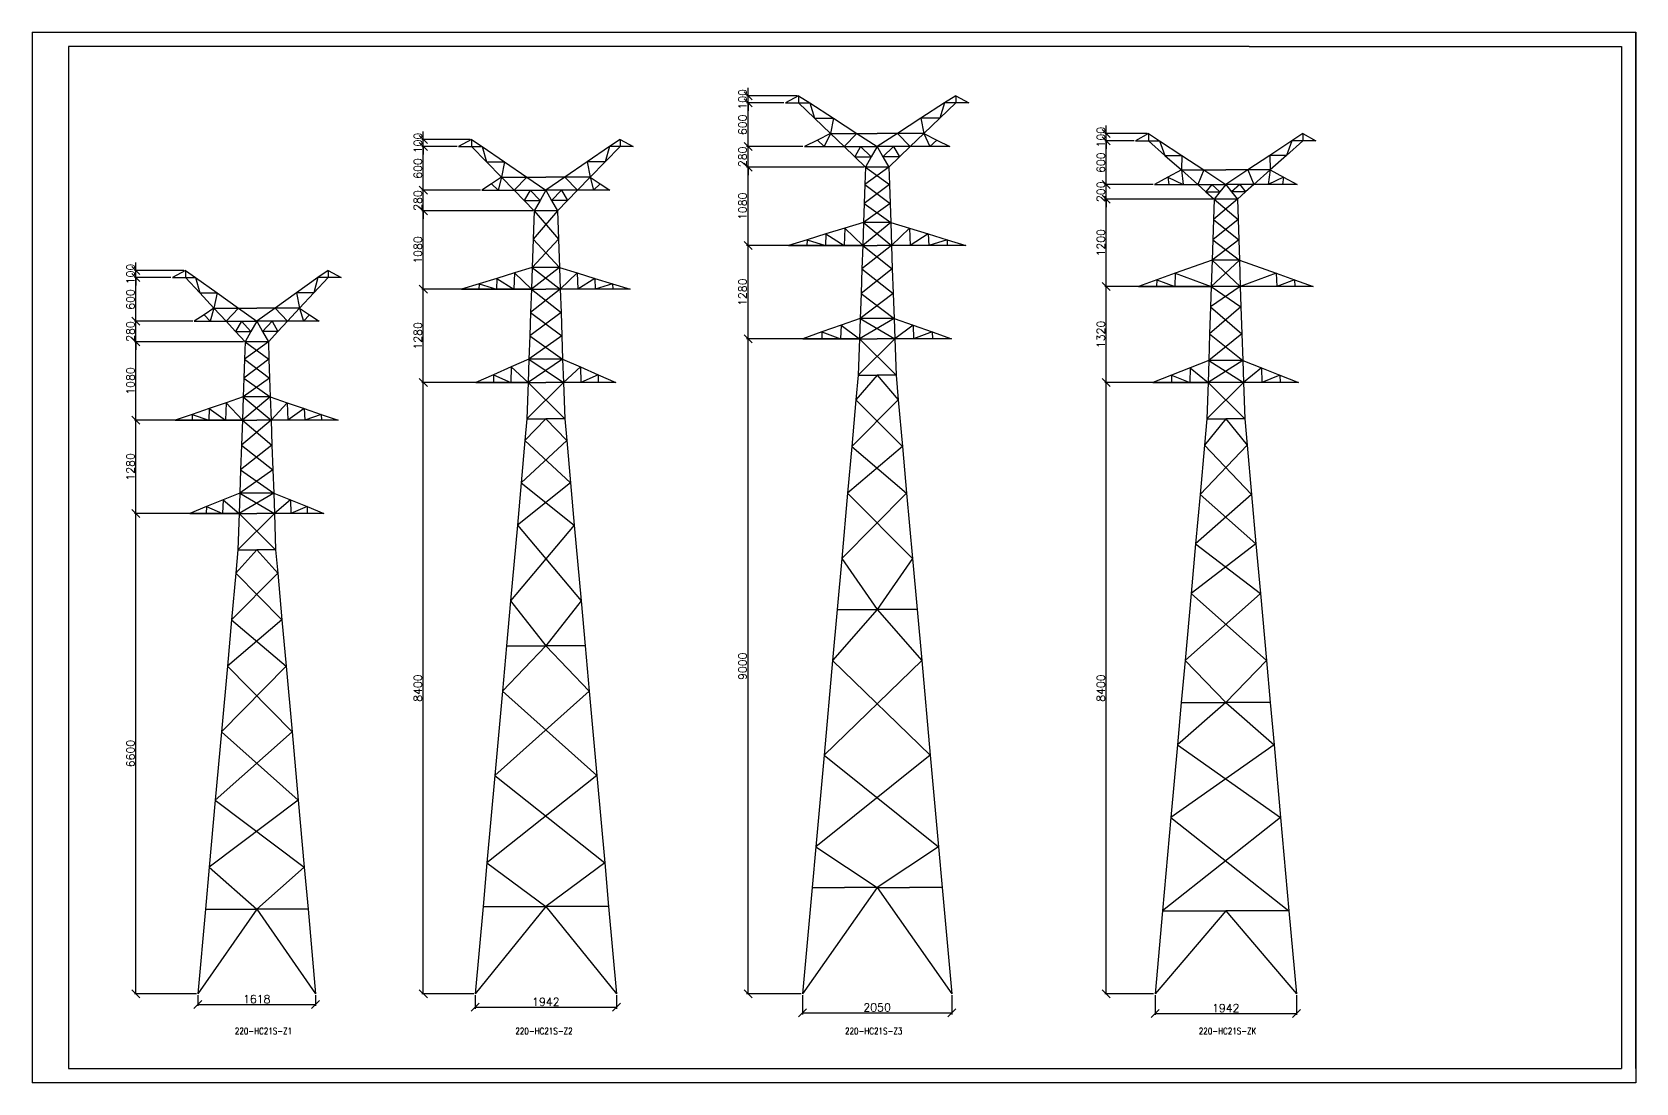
# Model space of a CAD drawing. Header units: millimetres. Extents: x -25344 to 8674, y -19679 to 18215.
# Drawn here: x 7572 to 8674, y -433 to 289 of the extents above; entities that cross this region are included whole.
import ezdxf

# ---------------------------------------------------------------- set-up
doc = ezdxf.new("R2010")
doc.units = ezdxf.units.MM
for name, color, linetype, lineweight in [('受力材原始杆件', 1, 'Continuous', 25), ('受力材杆件', 7, 'Continuous', 25), ('受力材规格', 4, 'Continuous', 25)]:
    doc.layers.add(name, color=color, linetype=linetype, lineweight=lineweight)
doc.layers.add('基本图元层', color=7, linetype='Continuous')
doc.styles.get("Standard").update_dxf_attribs({"font": 'txt', "bigfont": 'gbcbig.shx'})
doc.styles.add('TBWZ', font='txt.shx', dxfattribs={"width": 0.7, "bigfont": 'hztxt.shx'})

# ---------------------------------------------------------------- blocks, each defined once
blk = doc.blocks.new('_OBLIQUE')
at = {"color": 0, "linetype": 'ByBlock'}
blk.add_line((-0.5, -0.5), (0.5, 0.5), dxfattribs=at)

msp = doc.modelspace()

# ---------------------------------------------------------------- linework, layer by layer
at = {"color": 0}
msp.add_lwpolyline([(8408.715, 278.815), (7597.343, 278.815), (7597.343, -423.172)], dxfattribs=at)
at = {"layer": '受力材原始杆件', "color": 7, "true_color": 0xffffff}
for p, q in [((8206.994, 245.099), (8199.284, 240.099)), ((8206.994, 245.099), (8215.994, 240.099)), ((8206.994, 245.099), (8206.994, 240.099)), ((8199.284, 240.099), (8183.084, 229.599)), ((8206.994, 240.099), (8196.019, 229.599)), ((8199.284, 240.099), (8196.019, 229.599)), ((8206.994, 240.099), (8199.284, 240.099)), ((8215.994, 240.099), (8206.994, 240.099)), ((8183.084, 229.599), (8166.884, 219.099)), ((8196.019, 229.599), (8183.084, 229.599)), ((8183.084, 229.599), (8185.044, 219.099)), ((8196.019, 229.599), (8185.044, 219.099)), ((7969.063, 210.099), (7953.763, 199.599)), ((7976.353, 210.099), (7966.093, 199.599)), ((7969.063, 210.099), (7966.093, 199.599)), ((7976.353, 215.099), (7969.063, 210.099)), ((7976.353, 210.099), (7969.063, 210.099)), ((7976.353, 215.099), (7985.353, 210.099)), ((7976.353, 215.099), (7976.353, 210.099)), ((7985.353, 210.099), (7976.353, 210.099)), ((8166.884, 219.099), (8152.994, 219.099)), ((8166.884, 219.099), (8152.994, 210.099)), ((8164.314, 210.099), (8152.994, 210.099)), ((8152.994, 210.099), (8156.994, 203.099)), ((8164.314, 210.099), (8156.994, 203.099)), ((8175.634, 210.099), (8164.314, 210.099)), ((8164.314, 210.099), (8168.314, 203.099)), ((8185.044, 219.099), (8166.884, 219.099)), ((8166.884, 219.099), (8175.634, 210.099)), ((8175.634, 210.099), (8168.314, 203.099)), ((8185.044, 219.099), (8175.634, 210.099)), ((8189.314, 210.099), (8175.634, 210.099)), ((8185.044, 219.099), (8194.019, 214.599)), ((8185.044, 219.099), (8189.314, 210.099)), ((8194.019, 214.599), (8189.314, 210.099)), ((8202.994, 210.099), (8189.314, 210.099)), ((8194.019, 214.599), (8202.994, 210.099)), ((8437.974, 214.099), (8422.829, 204.099)), ((8445.544, 214.099), (8434.294, 204.099)), ((8437.974, 214.099), (8434.294, 204.099)), ((8445.544, 219.099), (8437.974, 214.099)), ((8445.544, 214.099), (8437.974, 214.099)), ((8445.544, 219.099), (8454.544, 214.099)), ((8445.544, 219.099), (8445.544, 214.099)), ((8454.544, 214.099), (8445.544, 214.099)), ((7953.763, 199.599), (7938.463, 189.099)), ((7966.093, 199.599), (7953.763, 199.599)), ((7953.763, 199.599), (7955.833, 189.099)), ((7966.093, 199.599), (7955.833, 189.099)), ((8168.314, 203.099), (8156.994, 203.099)), ((8156.994, 203.099), (8160.994, 196.099)), ((8168.314, 203.099), (8160.994, 196.099)), ((8422.829, 204.099), (8407.684, 194.099)), ((8434.294, 204.099), (8422.829, 204.099)), ((8422.829, 204.099), (8423.044, 194.099)), ((8434.294, 204.099), (8423.044, 194.099)), ((7938.463, 189.099), (7925.353, 189.099)), ((7938.463, 189.099), (7925.353, 180.099)), ((7955.833, 189.099), (7938.463, 189.099)), ((7938.463, 189.099), (7947.033, 180.099)), ((7955.833, 189.099), (7947.033, 180.099)), ((7955.833, 189.099), (7962.593, 184.599)), ((7955.833, 189.099), (7958.193, 180.099)), ((8160.994, 196.099), (8144.574, 184.099)), ((8160.994, 196.099), (8144.994, 196.099)), ((8160.994, 196.099), (8161.413, 184.099)), ((8407.684, 194.099), (8392.544, 194.099)), ((8407.684, 194.099), (8392.544, 184.099)), ((8423.044, 194.099), (8407.684, 194.099)), ((8407.684, 194.099), (8411.794, 184.099)), ((8423.044, 194.099), (8411.794, 184.099)), ((8423.044, 194.099), (8421.71, 184.099)), ((8432.294, 189.099), (8421.71, 184.099)), ((8423.044, 194.099), (8432.294, 189.099)), ((8432.294, 189.099), (8431.627, 184.099)), ((8432.294, 189.099), (8441.544, 184.099)), ((7936.193, 180.099), (7925.353, 180.099)), ((7925.353, 180.099), (7929.353, 173.099)), ((7936.193, 180.099), (7929.353, 173.099)), ((7947.033, 180.099), (7936.193, 180.099)), ((7936.193, 180.099), (7940.193, 173.099)), ((7947.033, 180.099), (7940.193, 173.099)), ((7958.193, 180.099), (7947.033, 180.099)), ((7962.593, 184.599), (7958.193, 180.099)), ((7969.353, 180.099), (7958.193, 180.099)), ((7962.593, 184.599), (7969.353, 180.099)), ((8161.413, 184.099), (8144.12, 171.099)), ((8161.413, 184.099), (8161.868, 171.099)), ((8402.169, 184.099), (8392.544, 184.099)), ((8392.544, 184.099), (8396.544, 179.099)), ((8402.169, 184.099), (8396.544, 179.099)), ((8406.169, 179.099), (8396.544, 179.099)), ((8396.544, 179.099), (8400.544, 174.099)), ((8406.169, 179.099), (8400.544, 174.099)), ((8411.794, 184.099), (8402.169, 184.099)), ((8402.169, 184.099), (8406.169, 179.099)), ((8411.794, 184.099), (8406.169, 179.099)), ((8421.71, 184.099), (8411.794, 184.099)), ((8431.627, 184.099), (8421.71, 184.099)), ((8441.544, 184.099), (8431.627, 184.099)), ((7933.353, 166.099), (7916.671, 146.599)), ((7933.353, 166.099), (7917.353, 166.099)), ((7940.193, 173.099), (7929.353, 173.099)), ((7929.353, 173.099), (7933.353, 166.099)), ((7940.193, 173.099), (7933.353, 166.099)), ((7933.353, 166.099), (7934.034, 146.599)), ((8161.868, 171.099), (8143.665, 158.099)), ((8161.868, 171.099), (8162.322, 158.099)), ((8400.544, 174.099), (8384.08, 160.099)), ((8400.544, 174.099), (8384.544, 174.099)), ((8400.544, 174.099), (8401.007, 160.099)), ((8162.322, 158.099), (8143.106, 142.099)), ((8162.322, 158.099), (8143.665, 158.099)), ((8162.322, 158.099), (8175.24, 154.099)), ((8162.322, 158.099), (8162.882, 142.099)), ((8401.007, 160.099), (8383.617, 146.099)), ((8401.007, 160.099), (8401.471, 146.099)), ((7934.034, 146.599), (7915.989, 127.099)), ((7934.034, 146.599), (7934.716, 127.099)), ((8175.24, 154.099), (8162.882, 142.099)), ((8175.24, 154.099), (8188.158, 150.099)), ((8175.24, 154.099), (8175.66, 142.099)), ((8188.158, 150.099), (8175.66, 142.099)), ((8188.158, 150.099), (8201.076, 146.099)), ((8188.158, 150.099), (8188.438, 142.099)), ((8201.076, 146.099), (8188.438, 142.099)), ((8201.076, 146.099), (8213.994, 142.099)), ((8201.076, 146.099), (8201.216, 142.099)), ((8401.471, 146.099), (8383.153, 132.099)), ((8401.471, 146.099), (8401.934, 132.099)), ((8162.882, 142.099), (8142.546, 126.099)), ((8162.882, 142.099), (8152.994, 142.099)), ((8175.66, 142.099), (8162.882, 142.099)), ((8162.882, 142.099), (8163.441, 126.099)), ((8188.438, 142.099), (8175.66, 142.099)), ((8201.216, 142.099), (8188.438, 142.099)), ((8213.994, 142.099), (8201.216, 142.099)), ((7775.717, 125.099), (7768.717, 120.099)), ((7775.717, 125.099), (7784.717, 120.099)), ((7775.717, 125.099), (7775.717, 120.099)), ((7934.716, 127.099), (7915.464, 112.099)), ((7934.716, 127.099), (7915.989, 127.099)), ((7934.716, 127.099), (7946.875, 123.349)), ((7934.716, 127.099), (7935.241, 112.099)), ((7946.875, 123.349), (7935.241, 112.099)), ((7946.875, 123.349), (7959.034, 119.599)), ((7946.875, 123.349), (7947.269, 112.099)), ((8163.441, 126.099), (8141.952, 109.099)), ((8163.441, 126.099), (8164.036, 109.099)), ((8401.934, 132.099), (8382.557, 114.099)), ((8401.934, 132.099), (8383.153, 132.099)), ((8401.934, 132.099), (8427.239, 123.099)), ((8401.934, 132.099), (8402.53, 114.099)), ((8427.239, 123.099), (8402.53, 114.099)), ((8427.239, 123.099), (8439.891, 118.599)), ((8427.239, 123.099), (8427.537, 114.099)), ((7768.717, 120.099), (7754.017, 109.599)), ((7775.717, 120.099), (7765.932, 109.599)), ((7768.717, 120.099), (7765.932, 109.599)), ((7775.717, 120.099), (7768.717, 120.099)), ((7784.717, 120.099), (7775.717, 120.099)), ((7935.241, 112.099), (7914.905, 96.099)), ((7935.241, 112.099), (7925.353, 112.099)), ((7947.269, 112.099), (7935.241, 112.099)), ((7935.241, 112.099), (7935.8, 96.099)), ((7959.034, 119.599), (7947.269, 112.099)), ((7959.297, 112.099), (7947.269, 112.099)), ((7959.034, 119.599), (7971.194, 115.849)), ((7959.034, 119.599), (7959.297, 112.099)), ((7971.194, 115.849), (7959.297, 112.099)), ((7971.325, 112.099), (7959.297, 112.099)), ((7971.194, 115.849), (7983.353, 112.099)), ((7971.194, 115.849), (7971.325, 112.099)), ((7983.353, 112.099), (7971.325, 112.099)), ((8402.53, 114.099), (8382.093, 100.099)), ((8402.53, 114.099), (8382.557, 114.099)), ((8415.034, 114.099), (8402.53, 114.099)), ((8402.53, 114.099), (8402.994, 100.099)), ((8427.537, 114.099), (8415.034, 114.099)), ((8439.891, 118.599), (8427.537, 114.099)), ((8440.04, 114.099), (8427.537, 114.099)), ((8439.891, 118.599), (8452.544, 114.099)), ((8439.891, 118.599), (8440.04, 114.099)), ((8452.544, 114.099), (8440.04, 114.099)), ((7754.017, 109.599), (7739.317, 99.099)), ((7765.932, 109.599), (7754.017, 109.599)), ((7754.017, 109.599), (7756.147, 99.099)), ((7765.932, 109.599), (7756.147, 99.099)), ((8164.036, 109.099), (8141.357, 92.099)), ((8164.036, 109.099), (8164.63, 92.099)), ((8402.994, 100.099), (8381.481, 81.599)), ((8402.994, 100.099), (8403.607, 81.599)), ((7739.317, 99.099), (7726.717, 99.099)), ((7739.317, 99.099), (7726.717, 90.099)), ((7737.242, 90.099), (7726.717, 90.099)), ((7726.717, 90.099), (7730.717, 83.099)), ((7737.242, 90.099), (7730.717, 83.099)), ((7747.767, 90.099), (7737.242, 90.099)), ((7737.242, 90.099), (7741.242, 83.099)), ((7756.147, 99.099), (7739.317, 99.099)), ((7739.317, 99.099), (7747.767, 90.099)), ((7747.767, 90.099), (7741.242, 83.099)), ((7756.147, 99.099), (7747.767, 90.099)), ((7758.742, 90.099), (7747.767, 90.099)), ((7756.147, 99.099), (7762.932, 94.599)), ((7756.147, 99.099), (7758.742, 90.099)), ((7762.932, 94.599), (7758.742, 90.099)), ((7769.717, 90.099), (7758.742, 90.099)), ((7762.932, 94.599), (7769.717, 90.099)), ((7935.8, 96.099), (7914.346, 80.099)), ((7935.8, 96.099), (7936.36, 80.099)), ((8164.63, 92.099), (8140.868, 78.099)), ((8164.63, 92.099), (8141.357, 92.099)), ((8164.63, 92.099), (8177.751, 87.432)), ((8164.63, 92.099), (8165.12, 78.099)), ((7741.242, 83.099), (7730.717, 83.099)), ((7730.717, 83.099), (7734.717, 76.099)), ((7741.242, 83.099), (7734.717, 76.099)), ((7936.36, 80.099), (7913.786, 64.099)), ((7936.36, 80.099), (7936.919, 64.099)), ((8140.868, 78.099), (8165.994, 53.099)), ((8165.12, 78.099), (8152.994, 78.099)), ((8177.751, 87.432), (8165.12, 78.099)), ((8178.078, 78.099), (8165.12, 78.099)), ((8165.12, 78.099), (8165.994, 53.099)), ((8177.751, 87.432), (8190.873, 82.766)), ((8177.751, 87.432), (8178.078, 78.099)), ((8190.873, 82.766), (8178.078, 78.099)), ((8191.036, 78.099), (8178.078, 78.099)), ((8190.873, 82.766), (8203.994, 78.099)), ((8190.873, 82.766), (8191.036, 78.099)), ((8203.994, 78.099), (8191.036, 78.099)), ((8403.607, 81.599), (8380.868, 63.099)), ((8403.607, 81.599), (8404.219, 63.099)), ((7734.717, 76.099), (7718.297, 64.099)), ((7734.717, 76.099), (7718.717, 76.099)), ((7734.717, 76.099), (7735.136, 64.099)), ((7735.136, 64.099), (7717.843, 51.099)), ((7735.136, 64.099), (7735.591, 51.099)), ((7936.919, 64.099), (7913.227, 48.099)), ((7936.919, 64.099), (7913.786, 64.099)), ((7936.919, 64.099), (7949.064, 58.766)), ((7936.919, 64.099), (7937.478, 48.099)), ((7949.064, 58.766), (7937.478, 48.099)), ((7949.064, 58.766), (7961.208, 53.432)), ((7949.064, 58.766), (7949.437, 48.099)), ((8404.219, 63.099), (8380.371, 48.099)), ((8404.219, 63.099), (8380.868, 63.099)), ((8404.219, 63.099), (8416.994, 58.099)), ((8404.219, 63.099), (8404.716, 48.099)), ((8416.994, 58.099), (8404.716, 48.099)), ((8416.994, 58.099), (8429.769, 53.099)), ((8416.994, 58.099), (8417.325, 48.099)), ((7735.591, 51.099), (7717.388, 38.099)), ((7735.591, 51.099), (7736.045, 38.099)), ((7913.227, 48.099), (7938.353, 23.099)), ((7937.478, 48.099), (7925.353, 48.099)), ((7949.437, 48.099), (7937.478, 48.099)), ((7937.478, 48.099), (7938.353, 23.099)), ((7961.208, 53.432), (7949.437, 48.099)), ((7961.395, 48.099), (7949.437, 48.099)), ((7961.208, 53.432), (7973.353, 48.099)), ((7961.208, 53.432), (7961.395, 48.099)), ((7973.353, 48.099), (7961.395, 48.099)), ((8165.994, 53.099), (8152.994, 53.099)), ((8152.994, 53.099), (8167.524, 36.099)), ((8165.994, 53.099), (8167.524, 36.099)), ((8404.716, 48.099), (8380.371, 48.099)), ((8380.371, 48.099), (8405.544, 23.099)), ((8417.325, 48.099), (8404.716, 48.099)), ((8404.716, 48.099), (8405.544, 23.099)), ((8429.769, 53.099), (8417.325, 48.099)), ((8429.934, 48.099), (8417.325, 48.099)), ((8429.769, 53.099), (8442.544, 48.099)), ((8429.769, 53.099), (8429.934, 48.099)), ((8442.544, 48.099), (8429.934, 48.099)), ((7736.045, 38.099), (7716.829, 22.099)), ((7736.045, 38.099), (7717.388, 38.099)), ((7736.045, 38.099), (7747.713, 34.099)), ((7736.045, 38.099), (7736.605, 22.099)), ((7747.713, 34.099), (7736.605, 22.099)), ((7747.713, 34.099), (7759.381, 30.099)), ((7747.713, 34.099), (7748.133, 22.099)), ((8138.464, 36.099), (8170.404, 4.099)), ((8167.524, 36.099), (8170.404, 4.099)), ((7736.605, 22.099), (7716.234, 5.099)), ((7736.605, 22.099), (7726.717, 22.099)), ((7748.133, 22.099), (7736.605, 22.099)), ((7736.605, 22.099), (7737.199, 5.099)), ((7759.381, 30.099), (7748.133, 22.099)), ((7759.661, 22.099), (7748.133, 22.099)), ((7759.381, 30.099), (7771.049, 26.099)), ((7759.381, 30.099), (7759.661, 22.099)), ((7771.049, 26.099), (7759.661, 22.099)), ((7771.189, 22.099), (7759.661, 22.099)), ((7771.049, 26.099), (7782.717, 22.099)), ((7771.049, 26.099), (7771.189, 22.099)), ((7782.717, 22.099), (7771.189, 22.099)), ((7938.353, 23.099), (7925.353, 23.099)), ((7925.353, 23.099), (7939.703, 8.099)), ((7938.353, 23.099), (7939.703, 8.099)), ((8405.544, 23.099), (8392.544, 23.099)), ((8392.544, 23.099), (8407.164, 5.099)), ((8405.544, 23.099), (8407.164, 5.099)), ((7737.199, 5.099), (7715.64, -11.901)), ((7737.199, 5.099), (7737.794, -11.901)), ((7911.003, 8.099), (7942.313, -20.901)), ((7939.703, 8.099), (7942.313, -20.901)), ((8170.404, 4.099), (8132.704, -27.901)), ((8170.404, 4.099), (8173.284, -27.901)), ((8377.924, 5.099), (8410.224, -28.901)), ((8407.164, 5.099), (8410.224, -28.901)), ((7737.794, -11.901), (7715.08, -27.901)), ((7737.794, -11.901), (7738.353, -27.901)), ((7908.393, -20.901), (7944.923, -49.901)), ((7942.313, -20.901), (7944.923, -49.901)), ((7738.353, -27.901), (7714.591, -41.901)), ((7738.353, -27.901), (7715.08, -27.901)), ((7738.353, -27.901), (7749.808, -32.568)), ((7738.353, -27.901), (7738.843, -41.901)), ((7749.808, -32.568), (7738.843, -41.901)), ((7749.808, -32.568), (7761.262, -37.234)), ((7749.808, -32.568), (7750.134, -41.901)), ((8173.284, -27.901), (8128.654, -72.901)), ((8173.284, -27.901), (8177.334, -72.901)), ((8374.864, -28.901), (8413.284, -62.901)), ((8410.224, -28.901), (8413.284, -62.901)), ((7714.591, -41.901), (7739.717, -66.901)), ((7738.843, -41.901), (7726.717, -41.901)), ((7750.134, -41.901), (7738.843, -41.901)), ((7738.843, -41.901), (7739.717, -66.901)), ((7761.262, -37.234), (7750.134, -41.901)), ((7761.425, -41.901), (7750.134, -41.901)), ((7761.262, -37.234), (7772.717, -41.901)), ((7761.262, -37.234), (7761.425, -41.901)), ((7772.717, -41.901), (7761.425, -41.901)), ((7944.923, -49.901), (7901.103, -101.901)), ((7944.923, -49.901), (7949.603, -101.901)), ((8371.804, -62.901), (8416.344, -96.901)), ((8413.284, -62.901), (8416.344, -96.901)), ((7739.717, -66.901), (7726.717, -66.901)), ((7726.717, -66.901), (7741.157, -82.901)), ((7739.717, -66.901), (7741.157, -82.901)), ((8177.334, -72.901), (8152.994, -107.901)), ((8177.334, -72.901), (8180.484, -107.901)), ((7712.277, -82.901), (7744.037, -114.901)), ((7741.157, -82.901), (7744.037, -114.901)), ((8416.344, -96.901), (8364.604, -142.901)), ((8416.344, -96.901), (8420.484, -142.901)), ((7949.603, -101.901), (7925.353, -132.901)), ((7949.603, -101.901), (7952.393, -132.901)), ((8166.739, -107.901), (8152.994, -107.901)), ((8152.994, -107.901), (8183.634, -142.901)), ((8180.484, -107.901), (8166.739, -107.901)), ((8180.484, -107.901), (8183.634, -142.901)), ((7709.397, -114.901), (7746.917, -146.901)), ((7744.037, -114.901), (7746.917, -146.901)), ((7938.873, -132.901), (7925.353, -132.901)), ((7925.353, -132.901), (7955.183, -163.901)), ((7952.393, -132.901), (7938.873, -132.901)), ((7952.393, -132.901), (7955.183, -163.901)), ((8183.634, -142.901), (8116.504, -207.901)), ((8183.634, -142.901), (8189.484, -207.901)), ((8420.484, -142.901), (8392.544, -171.901)), ((8420.484, -142.901), (8423.094, -171.901)), ((7746.917, -146.901), (7702.467, -191.901)), ((7746.917, -146.901), (7750.967, -191.901)), ((7955.183, -163.901), (7890.303, -221.901)), ((7955.183, -163.901), (7960.403, -221.901)), ((8407.819, -171.901), (8392.544, -171.901)), ((8392.544, -171.901), (8425.704, -200.901)), ((8423.094, -171.901), (8407.819, -171.901)), ((8423.094, -171.901), (8425.704, -200.901)), ((7750.967, -191.901), (7698.237, -238.901)), ((7750.967, -191.901), (7755.197, -238.901)), ((8189.484, -207.901), (8110.834, -270.901)), ((8189.484, -207.901), (8195.154, -270.901)), ((8425.704, -200.901), (8354.884, -250.901)), ((8425.704, -200.901), (8430.204, -250.901)), ((7960.403, -221.901), (7884.903, -281.901)), ((7960.403, -221.901), (7965.803, -281.901)), ((7755.197, -238.901), (7694.097, -284.901)), ((7755.197, -238.901), (7759.337, -284.901)), ((8430.204, -250.901), (8349.124, -314.901)), ((8430.204, -250.901), (8435.964, -314.901)), ((8195.154, -270.901), (8152.994, -298.901)), ((8195.154, -270.901), (8197.674, -298.901)), ((7759.337, -284.901), (7726.717, -313.901)), ((7759.337, -284.901), (7761.947, -313.901)), ((7965.803, -281.901), (7925.353, -311.901)), ((7965.803, -281.901), (7968.503, -311.901)), ((8152.994, -298.901), (8175.334, -298.901)), ((8152.994, -298.901), (8204.244, -371.901)), ((8197.674, -298.901), (8175.334, -298.901)), ((8197.674, -298.901), (8204.244, -371.901)), ((7744.332, -313.901), (7726.717, -313.901)), ((7726.717, -313.901), (7767.167, -371.901)), ((7761.947, -313.901), (7744.332, -313.901)), ((7761.947, -313.901), (7767.167, -371.901)), ((7946.928, -311.901), (7925.353, -311.901)), ((7925.353, -311.901), (7973.903, -371.901)), ((7968.503, -311.901), (7946.928, -311.901)), ((7968.503, -311.901), (7973.903, -371.901)), ((8414.254, -314.901), (8392.544, -314.901)), ((8392.544, -314.901), (8441.094, -371.901)), ((8435.964, -314.901), (8414.254, -314.901)), ((8435.964, -314.901), (8441.094, -371.901))]:
    msp.add_line(p, q, dxfattribs=at)
at = {"layer": '受力材杆件', "color": 7, "true_color": 0xffffff}
for p, q in [((8098.994, 245.099), (8089.994, 240.099)), ((8098.994, 245.099), (8098.994, 240.099)), ((8098.994, 245.099), (8106.704, 240.099)), ((8089.994, 240.099), (8098.994, 240.099)), ((8089.994, 240.099), (8098.994, 240.099)), ((8098.994, 240.099), (8106.704, 240.099)), ((8098.994, 240.099), (8106.704, 240.099)), ((8098.994, 240.099), (8109.969, 229.599)), ((8106.704, 240.099), (8109.969, 229.599)), ((8106.704, 240.099), (8122.904, 229.599)), ((8206.994, 240.099), (8199.284, 240.099)), ((8215.994, 240.099), (8206.994, 240.099)), ((8109.969, 229.599), (8122.904, 229.599)), ((8109.969, 229.599), (8120.944, 219.099)), ((8122.904, 229.599), (8120.944, 219.099)), ((8122.904, 229.599), (8139.104, 219.099)), ((7874.353, 215.099), (7865.353, 210.099)), ((7865.353, 210.099), (7874.353, 210.099)), ((7865.353, 210.099), (7874.353, 210.099)), ((7874.353, 215.099), (7874.353, 210.099)), ((7874.353, 215.099), (7881.643, 210.099)), ((7874.353, 210.099), (7881.643, 210.099)), ((7874.353, 210.099), (7881.643, 210.099)), ((7874.353, 210.099), (7884.613, 199.599)), ((7881.643, 210.099), (7884.613, 199.599)), ((7881.643, 210.099), (7896.943, 199.599)), ((7976.353, 210.099), (7969.063, 210.099)), ((7985.353, 210.099), (7976.353, 210.099)), ((8111.969, 214.599), (8102.994, 210.099)), ((8102.994, 210.099), (8116.674, 210.099)), ((8120.944, 219.099), (8111.969, 214.599)), ((8111.969, 214.599), (8116.674, 210.099)), ((8120.944, 219.099), (8116.674, 210.099)), ((8116.674, 210.099), (8130.354, 210.099)), ((8120.944, 219.099), (8139.104, 219.099)), ((8120.944, 219.099), (8130.354, 210.099)), ((8139.104, 219.099), (8130.354, 210.099)), ((8130.354, 210.099), (8141.674, 210.099)), ((8130.354, 210.099), (8137.674, 203.099)), ((8141.674, 210.099), (8137.674, 203.099)), ((8139.104, 219.099), (8152.994, 219.099)), ((8139.104, 219.099), (8152.994, 210.099)), ((8141.674, 210.099), (8152.994, 210.099)), ((8141.674, 210.099), (8148.994, 203.099)), ((8152.994, 210.099), (8148.994, 203.099)), ((8339.544, 219.099), (8330.544, 214.099)), ((8330.544, 214.099), (8339.544, 214.099)), ((8339.544, 219.099), (8339.544, 214.099)), ((8339.544, 219.099), (8347.114, 214.099)), ((8339.544, 214.099), (8347.114, 214.099)), ((8339.544, 214.099), (8350.794, 204.099)), ((8347.114, 214.099), (8350.794, 204.099)), ((8347.114, 214.099), (8362.259, 204.099)), ((7884.613, 199.599), (7896.943, 199.599)), ((7884.613, 199.599), (7894.873, 189.099)), ((7896.943, 199.599), (7894.873, 189.099)), ((7896.943, 199.599), (7912.243, 189.099)), ((8137.674, 203.099), (8148.994, 203.099)), ((8137.674, 203.099), (8144.994, 196.099)), ((8148.994, 203.099), (8144.994, 196.099)), ((8350.794, 204.099), (8362.259, 204.099)), ((8350.794, 204.099), (8362.044, 194.099)), ((8362.259, 204.099), (8362.044, 194.099)), ((8362.259, 204.099), (8377.404, 194.099)), ((7894.873, 189.099), (7888.113, 184.599)), ((7894.873, 189.099), (7892.513, 180.099)), ((7894.873, 189.099), (7912.243, 189.099)), ((7894.873, 189.099), (7903.673, 180.099)), ((7912.243, 189.099), (7903.673, 180.099)), ((7912.243, 189.099), (7925.353, 189.099)), ((7912.243, 189.099), (7925.353, 180.099)), ((8144.994, 196.099), (8144.574, 184.099)), ((8144.994, 196.099), (8161.413, 184.099)), ((8352.794, 189.099), (8343.544, 184.099)), ((8362.044, 194.099), (8352.794, 189.099)), ((8352.794, 189.099), (8353.46, 184.099)), ((8352.794, 189.099), (8363.377, 184.099)), ((8362.044, 194.099), (8377.404, 194.099)), ((8362.044, 194.099), (8363.377, 184.099)), ((8362.044, 194.099), (8373.294, 184.099)), ((8377.404, 194.099), (8373.294, 184.099)), ((8377.404, 194.099), (8392.544, 194.099)), ((8377.404, 194.099), (8392.544, 184.099)), ((7888.113, 184.599), (7881.353, 180.099)), ((7881.353, 180.099), (7892.513, 180.099)), ((7888.113, 184.599), (7892.513, 180.099)), ((7892.513, 180.099), (7903.673, 180.099)), ((7903.673, 180.099), (7914.513, 180.099)), ((7903.673, 180.099), (7910.513, 173.099)), ((7914.513, 180.099), (7910.513, 173.099)), ((7914.513, 180.099), (7925.353, 180.099)), ((7914.513, 180.099), (7921.353, 173.099)), ((7925.353, 180.099), (7921.353, 173.099)), ((8144.574, 184.099), (8144.12, 171.099)), ((8144.574, 184.099), (8161.868, 171.099)), ((8343.544, 184.099), (8353.46, 184.099)), ((8353.46, 184.099), (8363.377, 184.099)), ((8363.377, 184.099), (8373.294, 184.099)), ((8373.294, 184.099), (8382.919, 184.099)), ((8373.294, 184.099), (8378.919, 179.099)), ((8382.919, 184.099), (8378.919, 179.099)), ((8378.919, 179.099), (8388.544, 179.099)), ((8378.919, 179.099), (8384.544, 174.099)), ((8382.919, 184.099), (8392.544, 184.099)), ((8382.919, 184.099), (8388.544, 179.099)), ((8388.544, 179.099), (8384.544, 174.099)), ((8392.544, 184.099), (8388.544, 179.099)), ((7910.513, 173.099), (7921.353, 173.099)), ((7910.513, 173.099), (7917.353, 166.099)), ((7917.353, 166.099), (7916.671, 146.599)), ((7921.353, 173.099), (7917.353, 166.099)), ((7917.353, 166.099), (7934.034, 146.599)), ((8144.12, 171.099), (8143.665, 158.099)), ((8144.12, 171.099), (8162.322, 158.099)), ((8384.544, 174.099), (8384.08, 160.099)), ((8384.544, 174.099), (8401.007, 160.099)), ((8143.665, 158.099), (8130.747, 154.099)), ((8143.665, 158.099), (8143.106, 142.099)), ((8143.665, 158.099), (8162.882, 142.099)), ((8384.08, 160.099), (8383.617, 146.099)), ((8384.08, 160.099), (8401.471, 146.099)), ((7916.671, 146.599), (7915.989, 127.099)), ((7916.671, 146.599), (7934.716, 127.099)), ((8104.912, 146.099), (8091.994, 142.099)), ((8104.912, 146.099), (8104.772, 142.099)), ((8117.829, 150.099), (8104.912, 146.099)), ((8104.912, 146.099), (8117.55, 142.099)), ((8117.829, 150.099), (8117.55, 142.099)), ((8130.747, 154.099), (8117.829, 150.099)), ((8117.829, 150.099), (8130.328, 142.099)), ((8130.747, 154.099), (8130.328, 142.099)), ((8130.747, 154.099), (8143.106, 142.099)), ((8383.617, 146.099), (8383.153, 132.099)), ((8383.617, 146.099), (8401.934, 132.099)), ((8091.994, 142.099), (8104.772, 142.099)), ((8104.772, 142.099), (8117.55, 142.099)), ((8117.55, 142.099), (8130.328, 142.099)), ((8130.328, 142.099), (8143.106, 142.099)), ((8143.106, 142.099), (8142.546, 126.099)), ((8143.106, 142.099), (8152.994, 142.099)), ((8143.106, 142.099), (8163.441, 126.099)), ((7677.717, 125.099), (7668.717, 120.099)), ((7677.717, 125.099), (7677.717, 120.099)), ((7677.717, 125.099), (7684.717, 120.099)), ((7903.83, 123.349), (7891.671, 119.599)), ((7903.83, 123.349), (7903.437, 112.099)), ((7915.989, 127.099), (7903.83, 123.349)), ((7903.83, 123.349), (7915.464, 112.099)), ((7915.989, 127.099), (7915.464, 112.099)), ((7915.989, 127.099), (7935.241, 112.099)), ((8142.546, 126.099), (8141.952, 109.099)), ((8142.546, 126.099), (8164.036, 109.099)), ((8357.848, 123.099), (8345.196, 118.599)), ((8357.848, 123.099), (8357.55, 114.099)), ((8383.153, 132.099), (8357.848, 123.099)), ((8357.848, 123.099), (8382.557, 114.099)), ((8383.153, 132.099), (8382.557, 114.099)), ((8383.153, 132.099), (8402.53, 114.099)), ((7668.717, 120.099), (7677.717, 120.099)), ((7668.717, 120.099), (7677.717, 120.099)), ((7677.717, 120.099), (7684.717, 120.099)), ((7677.717, 120.099), (7684.717, 120.099)), ((7677.717, 120.099), (7687.502, 109.599)), ((7684.717, 120.099), (7687.502, 109.599)), ((7684.717, 120.099), (7699.417, 109.599)), ((7775.717, 120.099), (7768.717, 120.099)), ((7784.717, 120.099), (7775.717, 120.099)), ((7879.512, 115.849), (7867.353, 112.099)), ((7867.353, 112.099), (7879.381, 112.099)), ((7879.512, 115.849), (7879.381, 112.099)), ((7879.381, 112.099), (7891.409, 112.099)), ((7891.671, 119.599), (7879.512, 115.849)), ((7879.512, 115.849), (7891.409, 112.099)), ((7891.671, 119.599), (7891.409, 112.099)), ((7891.409, 112.099), (7903.437, 112.099)), ((7891.671, 119.599), (7903.437, 112.099)), ((7903.437, 112.099), (7915.464, 112.099)), ((7915.464, 112.099), (7914.905, 96.099)), ((7915.464, 112.099), (7925.353, 112.099)), ((7915.464, 112.099), (7935.8, 96.099)), ((8345.196, 118.599), (8332.544, 114.099)), ((8332.544, 114.099), (8345.047, 114.099)), ((8345.196, 118.599), (8345.047, 114.099)), ((8345.047, 114.099), (8357.55, 114.099)), ((8345.196, 118.599), (8357.55, 114.099)), ((8357.55, 114.099), (8370.054, 114.099)), ((8370.054, 114.099), (8382.557, 114.099)), ((8382.557, 114.099), (8382.093, 100.099)), ((8382.557, 114.099), (8402.994, 100.099)), ((7687.502, 109.599), (7699.417, 109.599)), ((7687.502, 109.599), (7697.287, 99.099)), ((7699.417, 109.599), (7697.287, 99.099)), ((7699.417, 109.599), (7714.117, 99.099)), ((8141.952, 109.099), (8141.357, 92.099)), ((8141.952, 109.099), (8164.63, 92.099)), ((8382.093, 100.099), (8381.481, 81.599)), ((8382.093, 100.099), (8403.607, 81.599)), ((7690.502, 94.599), (7683.717, 90.099)), ((7683.717, 90.099), (7694.692, 90.099)), ((7697.287, 99.099), (7690.502, 94.599)), ((7690.502, 94.599), (7694.692, 90.099)), ((7697.287, 99.099), (7694.692, 90.099)), ((7694.692, 90.099), (7705.667, 90.099)), ((7697.287, 99.099), (7714.117, 99.099)), ((7697.287, 99.099), (7705.667, 90.099)), ((7714.117, 99.099), (7705.667, 90.099)), ((7705.667, 90.099), (7716.192, 90.099)), ((7705.667, 90.099), (7712.192, 83.099)), ((7716.192, 90.099), (7712.192, 83.099)), ((7714.117, 99.099), (7726.717, 99.099)), ((7714.117, 99.099), (7726.717, 90.099)), ((7716.192, 90.099), (7726.717, 90.099)), ((7716.192, 90.099), (7722.717, 83.099)), ((7726.717, 90.099), (7722.717, 83.099)), ((7914.905, 96.099), (7914.346, 80.099)), ((7914.905, 96.099), (7936.36, 80.099)), ((8141.357, 92.099), (8128.236, 87.432)), ((8141.357, 92.099), (8140.868, 78.099)), ((8141.357, 92.099), (8165.12, 78.099)), ((7712.192, 83.099), (7722.717, 83.099)), ((7712.192, 83.099), (7718.717, 76.099)), ((7722.717, 83.099), (7718.717, 76.099)), ((7914.346, 80.099), (7913.786, 64.099)), ((7914.346, 80.099), (7936.919, 64.099)), ((8115.115, 82.766), (8101.994, 78.099)), ((8101.994, 78.099), (8114.952, 78.099)), ((8115.115, 82.766), (8114.952, 78.099)), ((8114.952, 78.099), (8127.91, 78.099)), ((8128.236, 87.432), (8115.115, 82.766)), ((8115.115, 82.766), (8127.91, 78.099)), ((8128.236, 87.432), (8127.91, 78.099)), ((8127.91, 78.099), (8140.868, 78.099)), ((8128.236, 87.432), (8140.868, 78.099)), ((8165.12, 78.099), (8139.994, 53.099)), ((8140.868, 78.099), (8139.994, 53.099)), ((8140.868, 78.099), (8152.994, 78.099)), ((8381.481, 81.599), (8380.868, 63.099)), ((8381.481, 81.599), (8404.219, 63.099)), ((7718.717, 76.099), (7718.297, 64.099)), ((7718.717, 76.099), (7735.136, 64.099)), ((7718.297, 64.099), (7717.843, 51.099)), ((7718.297, 64.099), (7735.591, 51.099)), ((7901.642, 58.766), (7889.497, 53.432)), ((7901.642, 58.766), (7901.269, 48.099)), ((7913.786, 64.099), (7901.642, 58.766)), ((7901.642, 58.766), (7913.227, 48.099)), ((7913.786, 64.099), (7913.227, 48.099)), ((7913.786, 64.099), (7937.478, 48.099)), ((8368.093, 58.099), (8355.319, 53.099)), ((8368.093, 58.099), (8367.762, 48.099)), ((8380.868, 63.099), (8368.093, 58.099)), ((8368.093, 58.099), (8380.371, 48.099)), ((8380.868, 63.099), (8380.371, 48.099)), ((8380.868, 63.099), (8404.716, 48.099)), ((7717.843, 51.099), (7717.388, 38.099)), ((7717.843, 51.099), (7736.045, 38.099)), ((7889.497, 53.432), (7877.353, 48.099)), ((7877.353, 48.099), (7889.311, 48.099)), ((7889.497, 53.432), (7889.311, 48.099)), ((7889.311, 48.099), (7901.269, 48.099)), ((7889.497, 53.432), (7901.269, 48.099)), ((7901.269, 48.099), (7913.227, 48.099)), ((7937.478, 48.099), (7912.353, 23.099)), ((7913.227, 48.099), (7912.353, 23.099)), ((7913.227, 48.099), (7925.353, 48.099)), ((8139.994, 53.099), (8138.464, 36.099)), ((8152.994, 53.099), (8138.464, 36.099)), ((8139.994, 53.099), (8152.994, 53.099)), ((8355.319, 53.099), (8342.544, 48.099)), ((8342.544, 48.099), (8355.153, 48.099)), ((8355.319, 53.099), (8355.153, 48.099)), ((8355.153, 48.099), (8367.762, 48.099)), ((8355.319, 53.099), (8367.762, 48.099)), ((8367.762, 48.099), (8380.371, 48.099)), ((8404.716, 48.099), (8379.544, 23.099)), ((8380.371, 48.099), (8379.544, 23.099)), ((7705.72, 34.099), (7694.052, 30.099)), ((7705.72, 34.099), (7705.301, 22.099)), ((7717.388, 38.099), (7705.72, 34.099)), ((7705.72, 34.099), (7716.829, 22.099)), ((7717.388, 38.099), (7716.829, 22.099)), ((7717.388, 38.099), (7736.605, 22.099)), ((8167.524, 36.099), (8135.584, 4.099)), ((8138.464, 36.099), (8135.584, 4.099)), ((7682.385, 26.099), (7670.717, 22.099)), ((7670.717, 22.099), (7682.245, 22.099)), ((7682.385, 26.099), (7682.245, 22.099)), ((7682.245, 22.099), (7693.773, 22.099)), ((7694.052, 30.099), (7682.385, 26.099)), ((7682.385, 26.099), (7693.773, 22.099)), ((7694.052, 30.099), (7693.773, 22.099)), ((7693.773, 22.099), (7705.301, 22.099)), ((7694.052, 30.099), (7705.301, 22.099)), ((7705.301, 22.099), (7716.829, 22.099)), ((7716.829, 22.099), (7716.234, 5.099)), ((7716.829, 22.099), (7726.717, 22.099)), ((7716.829, 22.099), (7737.199, 5.099)), ((7912.353, 23.099), (7911.003, 8.099)), ((7925.353, 23.099), (7911.003, 8.099)), ((7912.353, 23.099), (7925.353, 23.099)), ((8379.544, 23.099), (8377.924, 5.099)), ((8392.544, 23.099), (8377.924, 5.099)), ((8379.544, 23.099), (8392.544, 23.099)), ((7716.234, 5.099), (7715.64, -11.901)), ((7716.234, 5.099), (7737.794, -11.901)), ((7939.703, 8.099), (7908.393, -20.901)), ((7911.003, 8.099), (7908.393, -20.901)), ((8135.584, 4.099), (8132.704, -27.901)), ((8135.584, 4.099), (8173.284, -27.901)), ((8407.164, 5.099), (8374.864, -28.901)), ((8377.924, 5.099), (8374.864, -28.901)), ((7715.64, -11.901), (7715.08, -27.901)), ((7715.64, -11.901), (7738.353, -27.901)), ((7942.313, -20.901), (7905.783, -49.901)), ((7908.393, -20.901), (7905.783, -49.901)), ((7703.626, -32.568), (7692.171, -37.234)), ((7703.626, -32.568), (7703.299, -41.901)), ((7715.08, -27.901), (7703.626, -32.568)), ((7703.626, -32.568), (7714.591, -41.901)), ((7715.08, -27.901), (7714.591, -41.901)), ((7715.08, -27.901), (7738.843, -41.901)), ((8132.704, -27.901), (8128.654, -72.901)), ((8132.704, -27.901), (8177.334, -72.901)), ((8410.224, -28.901), (8371.804, -62.901)), ((8374.864, -28.901), (8371.804, -62.901)), ((7692.171, -37.234), (7680.717, -41.901)), ((7680.717, -41.901), (7692.008, -41.901)), ((7692.171, -37.234), (7692.008, -41.901)), ((7692.008, -41.901), (7703.299, -41.901)), ((7692.171, -37.234), (7703.299, -41.901)), ((7703.299, -41.901), (7714.591, -41.901)), ((7738.843, -41.901), (7713.717, -66.901)), ((7714.591, -41.901), (7713.717, -66.901)), ((7714.591, -41.901), (7726.717, -41.901)), ((7905.783, -49.901), (7901.103, -101.901)), ((7905.783, -49.901), (7949.603, -101.901)), ((8413.284, -62.901), (8368.744, -96.901)), ((8371.804, -62.901), (8368.744, -96.901)), ((7713.717, -66.901), (7712.277, -82.901)), ((7726.717, -66.901), (7712.277, -82.901)), ((7713.717, -66.901), (7726.717, -66.901)), ((8128.654, -72.901), (8125.504, -107.901)), ((8128.654, -72.901), (8152.994, -107.901)), ((7741.157, -82.901), (7709.397, -114.901)), ((7712.277, -82.901), (7709.397, -114.901)), ((8368.744, -96.901), (8364.604, -142.901)), ((8368.744, -96.901), (8420.484, -142.901)), ((7901.103, -101.901), (7898.313, -132.901)), ((7901.103, -101.901), (7925.353, -132.901)), ((8125.504, -107.901), (8122.354, -142.901)), ((8152.994, -107.901), (8122.354, -142.901)), ((8125.504, -107.901), (8139.249, -107.901)), ((8139.249, -107.901), (8152.994, -107.901)), ((7744.037, -114.901), (7706.517, -146.901)), ((7709.397, -114.901), (7706.517, -146.901)), ((7898.313, -132.901), (7895.523, -163.901)), ((7925.353, -132.901), (7895.523, -163.901)), ((7898.313, -132.901), (7911.833, -132.901)), ((7911.833, -132.901), (7925.353, -132.901)), ((8122.354, -142.901), (8116.504, -207.901)), ((8122.354, -142.901), (8189.484, -207.901)), ((8364.604, -142.901), (8361.994, -171.901)), ((8364.604, -142.901), (8392.544, -171.901)), ((7706.517, -146.901), (7702.467, -191.901)), ((7706.517, -146.901), (7750.967, -191.901)), ((7895.523, -163.901), (7890.303, -221.901)), ((7895.523, -163.901), (7960.403, -221.901)), ((8361.994, -171.901), (8359.384, -200.901)), ((8392.544, -171.901), (8359.384, -200.901)), ((8361.994, -171.901), (8377.269, -171.901)), ((8377.269, -171.901), (8392.544, -171.901)), ((7702.467, -191.901), (7698.237, -238.901)), ((7702.467, -191.901), (7755.197, -238.901)), ((8116.504, -207.901), (8110.834, -270.901)), ((8116.504, -207.901), (8195.154, -270.901)), ((8359.384, -200.901), (8354.884, -250.901)), ((8359.384, -200.901), (8430.204, -250.901)), ((7890.303, -221.901), (7884.903, -281.901)), ((7890.303, -221.901), (7965.803, -281.901)), ((7698.237, -238.901), (7694.097, -284.901)), ((7698.237, -238.901), (7759.337, -284.901)), ((8354.884, -250.901), (8349.124, -314.901)), ((8354.884, -250.901), (8435.964, -314.901)), ((8110.834, -270.901), (8108.314, -298.901)), ((8110.834, -270.901), (8152.994, -298.901)), ((7694.097, -284.901), (7691.487, -313.901)), ((7694.097, -284.901), (7726.717, -313.901)), ((7884.903, -281.901), (7882.203, -311.901)), ((7884.903, -281.901), (7925.353, -311.901)), ((8108.314, -298.901), (8101.744, -371.901)), ((8152.994, -298.901), (8101.744, -371.901)), ((8108.314, -298.901), (8130.654, -298.901)), ((8152.994, -298.901), (8130.654, -298.901)), ((7691.487, -313.901), (7686.267, -371.901)), ((7726.717, -313.901), (7686.267, -371.901)), ((7691.487, -313.901), (7709.102, -313.901)), ((7709.102, -313.901), (7726.717, -313.901)), ((7882.203, -311.901), (7876.803, -371.901)), ((7925.353, -311.901), (7876.803, -371.901)), ((7882.203, -311.901), (7903.778, -311.901)), ((7903.778, -311.901), (7925.353, -311.901)), ((8349.124, -314.901), (8343.994, -371.901)), ((8392.544, -314.901), (8343.994, -371.901)), ((8349.124, -314.901), (8370.834, -314.901)), ((8370.834, -314.901), (8392.544, -314.901))]:
    msp.add_line(p, q, dxfattribs=at)
at = {"layer": '受力材规格', "color": 7, "linetype": 'Continuous', "true_color": 0xffffff}
for p, q in [((8098.004, 245.099), (8063.303, 245.099)), ((8064.293, 245.099), (8064.293, 250.599)), ((8064.293, 240.099), (8064.293, 245.099)), ((8089.004, 240.099), (8063.303, 240.099)), ((8089.004, 240.099), (8063.303, 240.099)), ((8064.293, 210.099), (8064.293, 240.099)), ((8064.293, 240.099), (8064.293, 234.599)), ((7841.183, 215.099), (7841.183, 220.599)), ((8310.474, 219.099), (8310.474, 224.599)), ((7873.363, 215.099), (7840.193, 215.099)), ((7864.363, 210.099), (7840.193, 210.099)), ((7864.363, 210.099), (7840.193, 210.099)), ((7841.183, 210.099), (7841.183, 215.099)), ((7841.183, 180.099), (7841.183, 210.099)), ((7841.183, 210.099), (7841.183, 204.599)), ((8102.004, 210.099), (8063.303, 210.099)), ((8102.004, 210.099), (8063.303, 210.099)), ((8064.293, 210.099), (8064.293, 215.599)), ((8064.293, 196.099), (8064.293, 210.099)), ((8338.554, 219.099), (8309.484, 219.099)), ((8329.554, 214.099), (8309.484, 214.099)), ((8329.554, 214.099), (8309.484, 214.099)), ((8310.474, 214.099), (8310.474, 219.099)), ((8310.474, 184.099), (8310.474, 214.099)), ((8310.474, 214.099), (8310.474, 208.599)), ((8144.004, 196.099), (8063.303, 196.099)), ((8144.004, 196.099), (8063.303, 196.099)), ((8064.293, 142.099), (8064.293, 196.099)), ((8064.293, 196.099), (8064.293, 190.599)), ((8310.474, 184.099), (8310.474, 189.599)), ((7880.363, 180.099), (7840.193, 180.099)), ((7880.363, 180.099), (7840.193, 180.099)), ((7841.183, 180.099), (7841.183, 185.599)), ((7841.183, 166.099), (7841.183, 180.099)), ((8342.554, 184.099), (8309.484, 184.099)), ((8342.554, 184.099), (8309.484, 184.099)), ((8310.474, 174.099), (8310.474, 184.099)), ((7916.363, 166.099), (7840.193, 166.099)), ((7916.363, 166.099), (7840.193, 166.099)), ((7841.183, 112.099), (7841.183, 166.099)), ((7841.183, 166.099), (7841.183, 160.599)), ((8383.554, 174.099), (8309.484, 174.099)), ((8383.554, 174.099), (8309.484, 174.099)), ((8310.474, 114.099), (8310.474, 174.099)), ((8310.474, 174.099), (8310.474, 168.599)), ((8142.116, 142.099), (8063.303, 142.099)), ((8142.116, 142.099), (8063.303, 142.099)), ((8064.293, 78.099), (8064.293, 142.099)), ((7676.727, 125.099), (7642.732, 125.099)), ((7643.722, 125.099), (7643.722, 130.599)), ((7643.722, 120.099), (7643.722, 125.099)), ((7667.727, 120.099), (7642.732, 120.099)), ((7667.727, 120.099), (7642.732, 120.099)), ((7643.722, 120.099), (7643.722, 114.599)), ((7643.722, 90.099), (7643.722, 120.099)), ((7914.474, 112.099), (7840.193, 112.099)), ((7914.474, 112.099), (7840.193, 112.099)), ((7841.183, 48.099), (7841.183, 112.099)), ((8381.567, 114.099), (8309.484, 114.099)), ((8381.567, 114.099), (8309.484, 114.099)), ((8310.474, 48.099), (8310.474, 114.099)), ((7682.727, 90.099), (7642.732, 90.099)), ((7682.727, 90.099), (7642.732, 90.099)), ((7643.722, 90.099), (7643.722, 95.599)), ((7643.722, 76.099), (7643.722, 90.099)), ((8139.878, 78.099), (8063.303, 78.099)), ((8139.878, 78.099), (8063.303, 78.099)), ((8064.293, -371.901), (8064.293, 78.099)), ((7717.727, 76.099), (7642.732, 76.099)), ((7717.727, 76.099), (7642.732, 76.099)), ((7643.722, 22.099), (7643.722, 76.099)), ((7643.722, 76.099), (7643.722, 70.599)), ((7912.237, 48.099), (7840.193, 48.099)), ((7912.237, 48.099), (7840.193, 48.099)), ((7841.183, -371.901), (7841.183, 48.099)), ((8379.381, 48.099), (8309.484, 48.099)), ((8379.381, 48.099), (8309.484, 48.099)), ((8310.474, -371.901), (8310.474, 48.099)), ((7715.839, 22.099), (7642.732, 22.099)), ((7715.839, 22.099), (7642.732, 22.099)), ((7643.722, -41.901), (7643.722, 22.099)), ((7713.601, -41.901), (7642.732, -41.901)), ((7713.601, -41.901), (7642.732, -41.901)), ((7643.722, -371.901), (7643.722, -41.901)), ((7685.277, -371.901), (7642.732, -371.901)), ((7686.267, -372.891), (7686.267, -380.31)), ((7767.167, -372.891), (7767.167, -380.31)), ((7875.813, -371.901), (7840.193, -371.901)), ((7876.803, -372.891), (7876.803, -382.179)), ((7973.903, -372.891), (7973.903, -382.179)), ((8100.754, -371.901), (8063.303, -371.901)), ((8101.744, -372.891), (8101.744, -386.066)), ((8204.244, -372.891), (8204.244, -386.066)), ((8343.004, -371.901), (8309.484, -371.901)), ((8343.994, -372.891), (8343.994, -386.505)), ((8441.094, -372.891), (8441.094, -386.505)), ((7686.267, -379.32), (7767.167, -379.32)), ((7876.803, -381.189), (7973.903, -381.189)), ((8101.744, -385.076), (8204.244, -385.076)), ((8343.994, -385.515), (8441.094, -385.515))]:
    msp.add_line(p, q, dxfattribs=at)
at = {"layer": '基本图元层', "color": 0}
for p, q in [((7572.343, 288.815), (8674.381, 288.815)), ((7572.343, 288.815), (7572.343, -433.172)), ((8674.381, -423.172), (8674.381, 288.815)), ((8674.381, 288.815), (8674.381, -433.172)), ((8408.715, 278.815), (8664.381, 278.815)), ((8408.715, -423.172), (8664.381, -423.172)), ((8674.381, -433.172), (7572.343, -433.172))]:
    msp.add_line(p, q, dxfattribs=at)
at = {"layer": '基本图元层', "linetype": 'Continuous'}
for p, q in [((8664.381, 278.815), (8664.381, -423.172)), ((7597.343, -423.172), (8408.715, -423.172))]:
    msp.add_line(p, q, dxfattribs=at)

# ---------------------------------------------------------------- block references
at = {"layer": '受力材规格', "color": 7, "linetype": 'Continuous', "true_color": 0xffffff, "xscale": 5.5, "yscale": 5.5, "zscale": 5.5}
for p, rotation in [((8064.293, 245.099), 270), ((8064.293, 240.099), 90), ((8064.293, 240.099), 90), ((8310.474, 219.099), 270), ((7841.183, 215.099), 270), ((7841.183, 210.099), 90), ((7841.183, 210.099), 90), ((8064.293, 210.099), 270), ((8064.293, 210.099), 270), ((8310.474, 214.099), 90), ((8310.474, 214.099), 90), ((8064.293, 196.099), 90), ((8064.293, 196.099), 90), ((7841.183, 180.099), 270), ((7841.183, 180.099), 270), ((8310.474, 184.099), 270), ((8310.474, 184.099), 270), ((8310.474, 174.099), 90), ((8310.474, 174.099), 90), ((7841.183, 166.099), 90), ((7841.183, 166.099), 90), ((8064.293, 142.099), 90), ((8064.293, 142.099), 270), ((7643.722, 125.099), 270), ((7643.722, 120.099), 90), ((7643.722, 120.099), 90), ((7841.183, 112.099), 90), ((7841.183, 112.099), 270), ((8310.474, 114.099), 90), ((8310.474, 114.099), 270), ((7643.722, 90.099), 270), ((7643.722, 90.099), 270), ((7643.722, 76.099), 90), ((7643.722, 76.099), 90), ((8064.293, 78.099), 90), ((8064.293, 78.099), 270), ((7841.183, 48.099), 90), ((7841.183, 48.099), 270), ((8310.474, 48.099), 90), ((8310.474, 48.099), 270), ((7643.722, 22.099), 90), ((7643.722, 22.099), 270), ((7643.722, -41.901), 90), ((7643.722, -41.901), 270), ((7643.722, -371.901), 270), ((7841.183, -371.901), 270), ((8064.293, -371.901), 270), ((8310.474, -371.901), 270), ((7686.267, -379.32), 180), ((7876.803, -381.189), 180), ((8101.744, -385.076), 180), ((8343.994, -385.515), 180)]:
    msp.add_blockref('_OBLIQUE', p, dxfattribs=dict(at, rotation=rotation))
for p in [(7767.167, -379.32), (7973.903, -381.189), (8204.244, -385.076), (8441.094, -385.515)]:
    msp.add_blockref('_OBLIQUE', p, dxfattribs=at)

# ---------------------------------------------------------------- texts
at = {"layer": '受力材规格', "color": 7, "linetype": 'Continuous', "true_color": 0xffffff, "char_height": 5.5, "attachment_point": 5, "rotation": 90}
for s, insert in [('\\A1;100', (8060.553, 242.599)), ('\\A1;600', (8060.553, 225.099)), ('\\A1;100', (8306.734, 216.599)), ('\\A1;100', (7837.443, 212.599)), ('\\A1;280', (8060.553, 203.099)), ('\\A1;600', (7837.443, 195.099)), ('\\A1;600', (8306.734, 199.099)), ('\\A1;280', (7837.443, 173.099)), ('\\A1;1080', (8060.553, 169.099)), ('\\A1;200', (8306.734, 179.099)), ('\\A1;1080', (7837.443, 139.099)), ('\\A1;1200', (8306.734, 144.099)), ('\\A1;100', (7639.982, 122.599)), ('\\A1;600', (7639.982, 105.099)), ('\\A1;1280', (8060.553, 110.099)), ('\\A1;280', (7639.982, 83.099)), ('\\A1;1280', (7837.443, 80.099)), ('\\A1;1320', (8306.734, 81.099)), ('\\A1;1080', (7639.982, 49.099)), ('\\A1;1280', (7639.982, -9.901)), ('\\A1;9000', (8060.553, -146.901)), ('\\A1;8400', (7837.443, -161.901)), ('\\A1;8400', (8306.734, -161.901)), ('\\A1;6600', (7639.982, -206.901))]:
    msp.add_mtext(s, dxfattribs=dict(at, insert=insert))
at = {"layer": '受力材规格', "color": 7, "linetype": 'Continuous', "true_color": 0xffffff, "char_height": 5.5, "attachment_point": 5}
for s, insert in [('\\A1;1618', (7726.717, -375.58)), ('\\A1;1942', (7925.353, -377.449)), ('\\A1;2050', (8152.994, -381.336)), ('\\A1;1942', (8392.544, -381.775))]:
    msp.add_mtext(s, dxfattribs=dict(at, insert=insert))
at = {"layer": '基本图元层', "color": 7, "lineweight": 25, "true_color": 0xffffff, "style": 'TBWZ', "width": 0.8}
for s, p in [('220-HC21S-Z1', (7711.679, -399.776)), ('220-HC21S-Z2', (7904.413, -399.776)), ('220-HC21S-Z3', (8130.958, -399.776)), ('220-HC21S-ZK', (8374.028, -399.776))]:
    msp.add_text(s, height=4.5, dxfattribs=at).set_placement(p)

doc.saveas('drawing.dxf')
